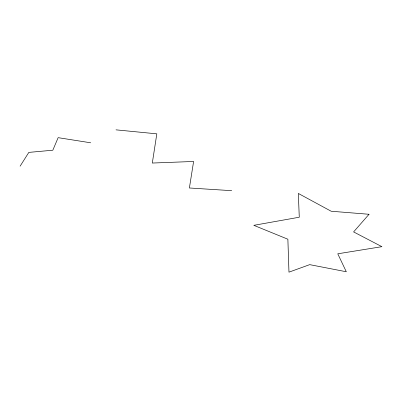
<?xml version="1.0" encoding="UTF-8"?>
<svg xmlns="http://www.w3.org/2000/svg" width="402" height="402" viewBox="0 0 402 402"><rect width="100%" height="100%" fill="white"/><g stroke="black" fill="none" stroke-linecap="round" stroke-linejoin="round"><path stroke-width="0.6" d="M20.1 166.192L28.833 152.393L52.823 150.212L58.144 137.665L90.711 142.795M231.733 190.674L189.392 187.985L193.608 161.468L152.313 163.046L156.82 133.841L115.982 129.846M369.031 214.281L353.604 231.919L381.9 246.672L337.77 253.798L346.303 271.752L309.696 264.642L288.968 272.154L287.872 239.22L253.813 225.326L299.274 217.226L298.324 193.447L331.168 211.236L369.031 214.281"/></g></svg>
